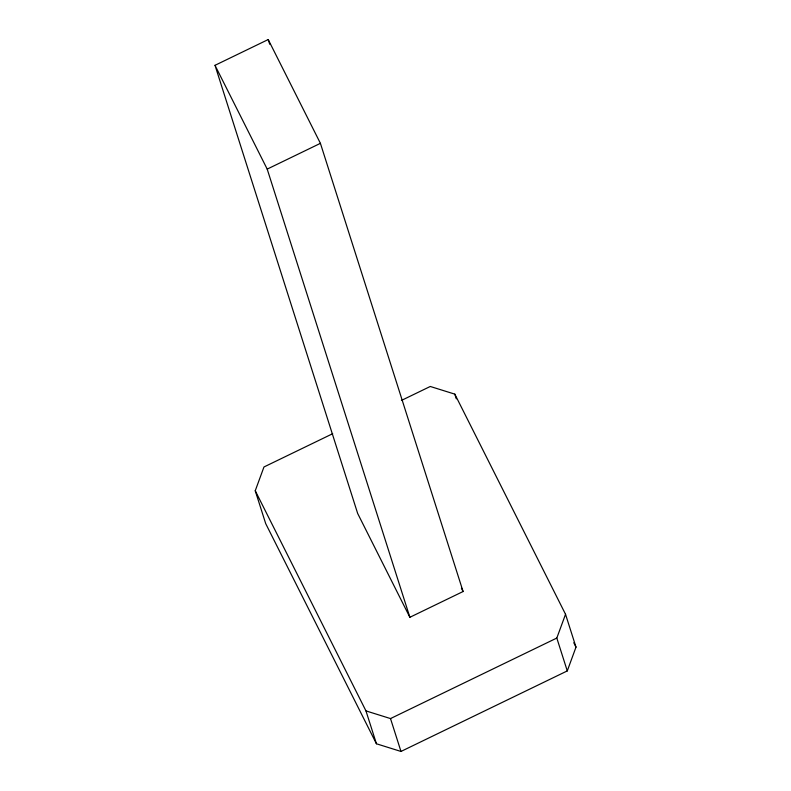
<?xml version="1.0" encoding="UTF-8"?>
<svg xmlns="http://www.w3.org/2000/svg" width="791" height="791" viewBox="0 0 791 791"><rect width="100%" height="100%" fill="white"/><g stroke="black" fill="none" stroke-linecap="round" stroke-linejoin="round"><path stroke-width="1.19" d="M401.452 400.424L430.274 386.473L454.815 394.136L565.535 614.281L575.996 647.137L567.276 670.916L400.978 751.45L376.437 743.777L265.707 523.622L255.246 490.756L263.967 466.977L332.704 433.695M567.276 670.916L556.815 638.05L565.535 614.281M215.004 65.317L268.218 39.55L320.414 143.339L463.091 591.52L409.876 617.287L357.68 513.497L215.004 65.317L267.2 169.106L409.876 617.287M267.2 169.106L320.414 143.339M255.246 490.756L365.966 710.901L390.507 718.574L556.815 638.05M573.782 642.737L575.996 647.137M461.43 588.207L463.091 591.52M454.815 394.136L456.308 398.832M268.218 39.55L269.721 44.256M390.507 718.574L400.978 751.45M365.966 710.901L376.437 743.777"/></g></svg>
